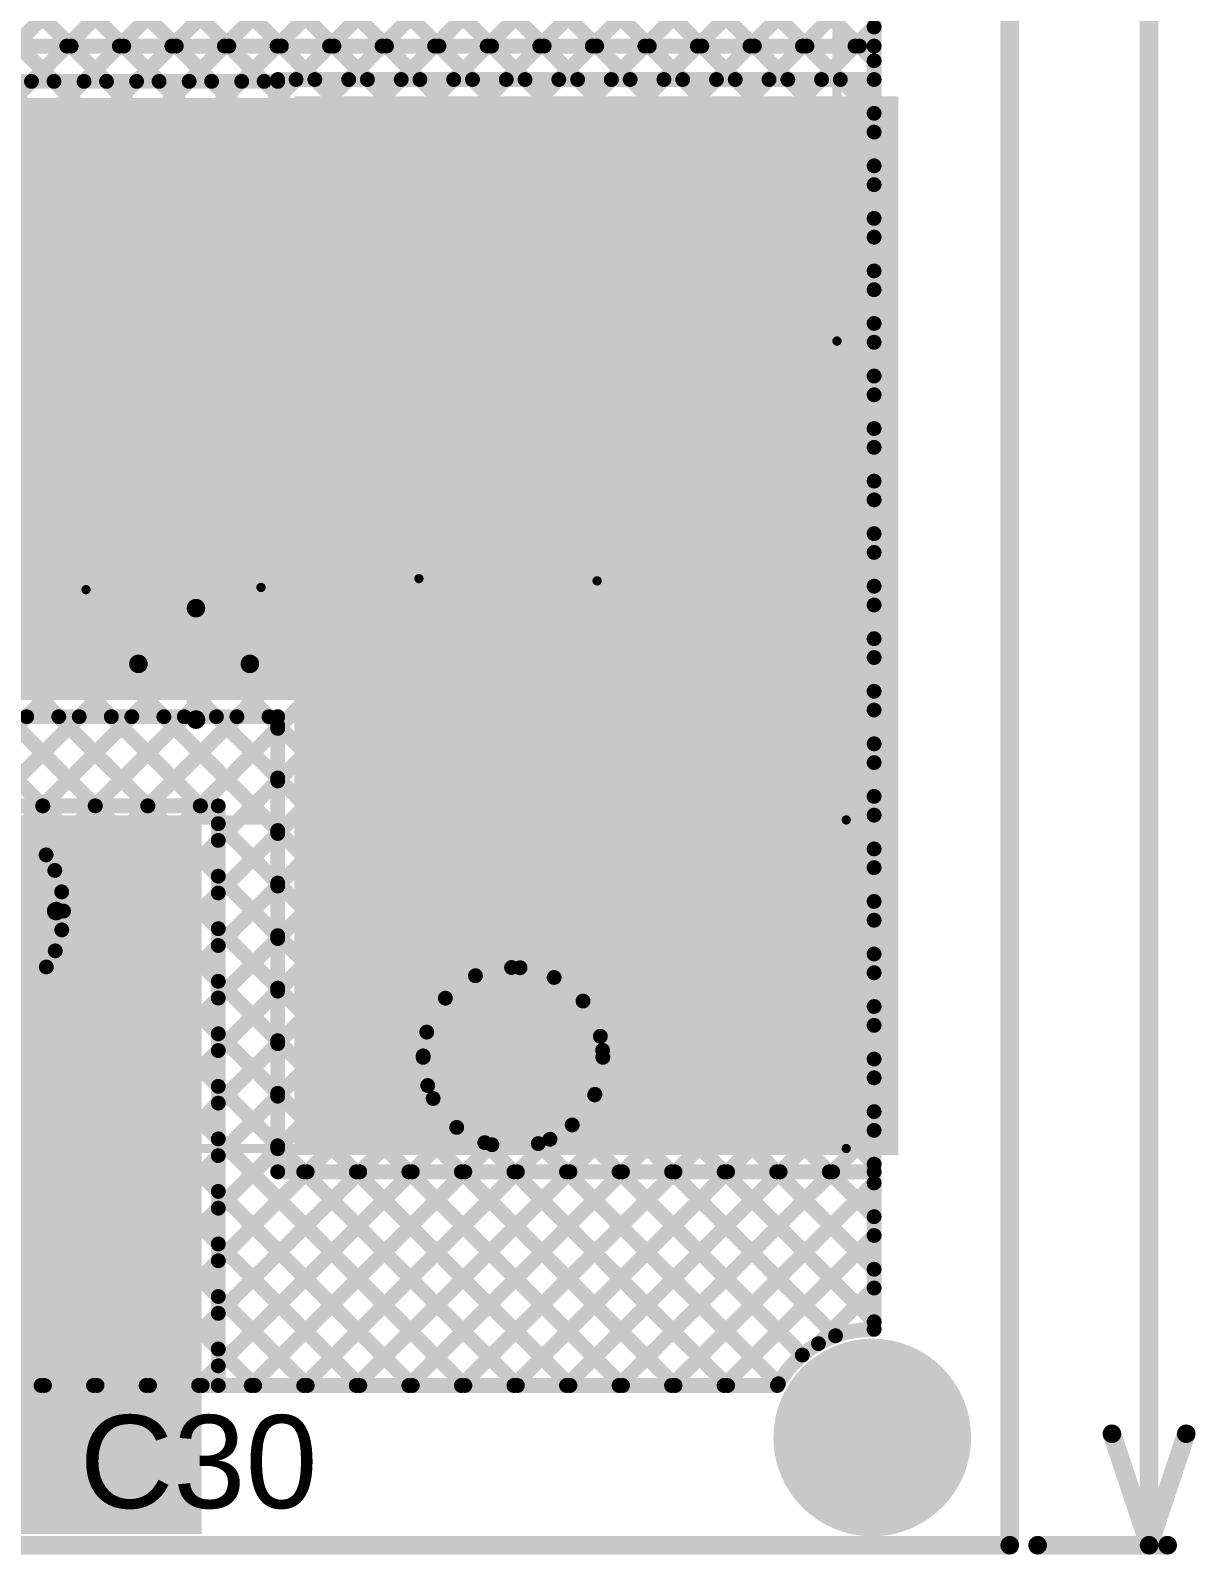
# Model space of a CAD drawing. Header units: millimetres. Extents: x -0.01 to 3.73, y -0.01 to 3.05.
# Drawn here: x 3.094 to 3.721, y -0.005 to 0.815 of the extents above; entities that cross this region are included whole.
import ezdxf

# ---------------------------------------------------------------- set-up
doc = ezdxf.new("R2010")
doc.units = ezdxf.units.MM
doc.header["$MEASUREMENT"] = 0
for name, color, linetype in [('BottomLayer', 5, 'Continuous'), ('BottomSolder', 6, 'Continuous'), ('Mechanical1', 6, 'Continuous'), ('Mechanical2', 216, 'Continuous'), ('MultiLayer', 9, 'Continuous'), ('PadHoleLayer', 156, 'Continuous'), ('TopLayer', 1, 'Continuous'), ('TopOverlay', 2, 'Continuous'), ('TopPaste', 8, 'Continuous'), ('TopSolder', 216, 'Continuous')]:
    doc.layers.add(name, color=color, linetype=linetype)
doc.styles.add('Arial', font='arial.ttf', dxfattribs={"height": 0.2})

# ---------------------------------------------------------------- blocks, each defined once
blk = doc.blocks.new('14D330K_59')
at = {"layer": 'BottomLayer'}
h = blk.add_hatch(color=5, dxfattribs=at)
edge = h.paths.add_edge_path()
edge.add_arc((-0.14764, 0.03937), 0.03937, 0, 360)
h = blk.add_hatch(color=5, dxfattribs=at)
edge = h.paths.add_edge_path()
edge.add_arc((0.14764, -0.03937), 0.03937, 0, 360)
at = {"layer": 'BottomSolder'}
h = blk.add_hatch(color=6, dxfattribs=at)
edge = h.paths.add_edge_path()
edge.add_arc((-0.14764, 0.03937), 0.04337, 0, 360)
h = blk.add_hatch(color=6, dxfattribs=at)
edge = h.paths.add_edge_path()
edge.add_arc((0.14764, -0.03937), 0.04337, 0, 360)
at = {"layer": 'MultiLayer'}
h = blk.add_hatch(color=9, dxfattribs=at)
edge = h.paths.add_edge_path()
edge.add_arc((-0.14764, 0.03937), 0.03937, 0, 360)
h = blk.add_hatch(color=9, dxfattribs=at)
edge = h.paths.add_edge_path()
edge.add_arc((0.14764, -0.03937), 0.03937, 0, 360)
at = {"layer": 'PadHoleLayer'}
h = blk.add_hatch(color=156, dxfattribs=at)
edge = h.paths.add_edge_path()
edge.add_arc((-0.14764, 0.03937), 0.02087, 0, 360)
h = blk.add_hatch(color=156, dxfattribs=at)
edge = h.paths.add_edge_path()
edge.add_arc((0.14764, -0.03937), 0.02087, 0, 360)
at = {"layer": 'TopLayer'}
h = blk.add_hatch(color=1, dxfattribs=at)
edge = h.paths.add_edge_path()
edge.add_arc((-0.14764, 0.03937), 0.03937, 0, 360)
h = blk.add_hatch(color=1, dxfattribs=at)
edge = h.paths.add_edge_path()
edge.add_arc((0.14764, -0.03937), 0.03937, 0, 360)
at = {"layer": 'TopSolder'}
h = blk.add_hatch(color=216, dxfattribs=at)
edge = h.paths.add_edge_path()
edge.add_arc((-0.14764, 0.03937), 0.04337, 0, 360)
h = blk.add_hatch(color=216, dxfattribs=at)
edge = h.paths.add_edge_path()
edge.add_arc((0.14764, -0.03937), 0.04337, 0, 360)
at = {"layer": 'TopOverlay', "const_width": 0.005}
for points in [[(0.327, 0.08843), (-0.327, 0.08843)], [(-0.327, 0.08843), (-0.327, -0.08843)], [(0.327, 0.088), (0.327, -0.08843)], [(0.327, -0.08843), (-0.327, -0.08843)]]:
    blk.add_lwpolyline(points, dxfattribs=at)
at = {"layer": 'TopOverlay', "const_width": 0.0025}
for points in [[(-0.32825, 0.08843, 1), (-0.32575, 0.08843, 1)], [(-0.32825, 0.08843, 1), (-0.32575, 0.08843, 1)], [(0.32575, 0.08843, 1), (0.32825, 0.08843, 1)], [(0.32575, 0.088, 1), (0.32825, 0.088, 1)], [(-0.32825, -0.08843, 1), (-0.32575, -0.08843, 1)], [(-0.32825, -0.08843, 1), (-0.32575, -0.08843, 1)], [(0.32575, -0.08843, 1), (0.32825, -0.08843, 1)], [(0.32575, -0.08843, 1), (0.32825, -0.08843, 1)]]:
    blk.add_lwpolyline(points, format="xyb", close=True, dxfattribs=at)
blk = doc.blocks.new('VT1H471MI135000CE0_168')
at = {"layer": 'TopLayer'}
for points in [[(-0.32461, 0.03445), (-0.08051, 0.03445), (-0.08051, -0.03445), (-0.32461, -0.03445)], [(0.08051, 0.03445), (0.32461, 0.03445), (0.32461, -0.03445), (0.08051, -0.03445)]]:
    blk.add_hatch(color=1, dxfattribs=at).paths.add_polyline_path(points)
at = {"layer": 'TopPaste'}
for points in [[(-0.32461, 0.03445), (-0.08051, 0.03445), (-0.08051, -0.03445), (-0.32461, -0.03445)], [(0.08051, 0.03445), (0.32461, 0.03445), (0.32461, -0.03445), (0.08051, -0.03445)]]:
    blk.add_hatch(color=8, dxfattribs=at).paths.add_polyline_path(points)
at = {"layer": 'TopSolder'}
for points in [[(-0.32861, 0.03845), (-0.07651, 0.03845), (-0.07651, -0.03845), (-0.32861, -0.03845)], [(0.07651, 0.03845), (0.32861, 0.03845), (0.32861, -0.03845), (0.07651, -0.03845)]]:
    blk.add_hatch(color=216, dxfattribs=at).paths.add_polyline_path(points)
at = {"layer": 'TopOverlay'}
for points, const_width in [([(-0.13578, 0.27), (-0.26961, 0.13617)], 0.005), ([(-0.13578, 0.27), (0.269, 0.27)], 0.005), ([(0.269, 0.27), (0.269, 0.043)], 0.005), ([(-0.26961, 0.13617), (-0.26842, 0.042)], 0.005), ([(-0.30956, 0.108), (-0.30956, 0.048)], 0.01), ([(-0.33956, 0.077), (-0.27956, 0.077)], 0.01), ([(0.28422, 0.057), (0.34422, 0.057)], 0.01), ([(-0.26367, -0.04299), (-0.26488, -0.1389)], 0.005), ([(0.26758, -0.042), (0.26758, -0.268)], 0.005), ([(-0.26488, -0.1389), (-0.13578, -0.268)], 0.005), ([(-0.13578, -0.268), (0.26758, -0.268)], 0.005)]:
    blk.add_lwpolyline(points, dxfattribs=dict(at, const_width=const_width))
for points, const_width in [([(-0.13703, 0.27, 1), (-0.13453, 0.27, 1)], 0.0025), ([(-0.13703, 0.27, 1), (-0.13453, 0.27, 1)], 0.0025), ([(0.26775, 0.27, 1), (0.27025, 0.27, 1)], 0.0025), ([(0.26775, 0.27, 1), (0.27025, 0.27, 1)], 0.0025), ([(-0.27086, 0.13617, 1), (-0.26836, 0.13617, 1)], 0.0025), ([(-0.27086, 0.13617, 1), (-0.26836, 0.13617, 1)], 0.0025), ([(-0.31206, 0.108, 1), (-0.30706, 0.108, 1)], 0.005), ([(-0.34206, 0.077, 1), (-0.33706, 0.077, 1)], 0.005), ([(-0.28206, 0.077, 1), (-0.27706, 0.077, 1)], 0.005), ([(0.28172, 0.057, 1), (0.28672, 0.057, 1)], 0.005), ([(0.34172, 0.057, 1), (0.34672, 0.057, 1)], 0.005), ([(-0.31206, 0.048, 1), (-0.30706, 0.048, 1)], 0.005), ([(-0.26967, 0.042, 1), (-0.26717, 0.042, 1)], 0.0025), ([(0.26775, 0.043, 1), (0.27025, 0.043, 1)], 0.0025), ([(-0.26492, -0.04299, 1), (-0.26242, -0.04299, 1)], 0.0025), ([(0.26633, -0.042, 1), (0.26883, -0.042, 1)], 0.0025), ([(-0.26613, -0.1389, 1), (-0.26363, -0.1389, 1)], 0.0025), ([(-0.26613, -0.1389, 1), (-0.26363, -0.1389, 1)], 0.0025), ([(-0.13703, -0.268, 1), (-0.13453, -0.268, 1)], 0.0025), ([(-0.13703, -0.268, 1), (-0.13453, -0.268, 1)], 0.0025), ([(0.26633, -0.268, 1), (0.26883, -0.268, 1)], 0.0025), ([(0.26633, -0.268, 1), (0.26883, -0.268, 1)], 0.0025)]:
    blk.add_lwpolyline(points, format="xyb", close=True, dxfattribs=dict(at, const_width=const_width))
blk = doc.blocks.new('RVT1E100M0405__172')
at = {"layer": 'TopLayer'}
for points in [[(-0.12205, 0.0315), (-0.01969, 0.0315), (-0.01969, -0.0315), (-0.12205, -0.0315)], [(0.01969, 0.0315), (0.12205, 0.0315), (0.12205, -0.0315), (0.01969, -0.0315)]]:
    blk.add_hatch(color=1, dxfattribs=at).paths.add_polyline_path(points)
at = {"layer": 'TopPaste'}
for points in [[(-0.12205, 0.0315), (-0.01969, 0.0315), (-0.01969, -0.0315), (-0.12205, -0.0315)], [(0.01969, 0.0315), (0.12205, 0.0315), (0.12205, -0.0315), (0.01969, -0.0315)]]:
    blk.add_hatch(color=8, dxfattribs=at).paths.add_polyline_path(points)
at = {"layer": 'TopSolder'}
for points in [[(-0.12605, 0.0355), (-0.01569, 0.0355), (-0.01569, -0.0355), (-0.12605, -0.0355)], [(0.01569, 0.0355), (0.12605, 0.0355), (0.12605, -0.0355), (0.01569, -0.0355)]]:
    blk.add_hatch(color=216, dxfattribs=at).paths.add_polyline_path(points)
at = {"layer": 'TopOverlay', "const_width": 0.005}
for points in [[(-0.08325, 0.04075), (-0.037, 0.087)], [(-0.037, 0.087), (0.085, 0.087)], [(0.085, 0.039), (0.085, 0.087)], [(-0.108, 0.037), (-0.108, 0.065)], [(-0.122, 0.051), (-0.094, 0.051)], [(-0.08325, 0.035), (-0.08325, 0.04075)], [(-0.08325, -0.04075), (-0.08325, -0.035)], [(-0.08325, -0.04075), (-0.037, -0.087)], [(0.085, -0.087), (0.085, -0.039)], [(-0.037, -0.087), (0.085, -0.087)]]:
    blk.add_lwpolyline(points, dxfattribs=at)
at = {"layer": 'TopOverlay', "const_width": 0.0025}
for points in [[(-0.03825, 0.087, 1), (-0.03575, 0.087, 1)], [(-0.03825, 0.087, 1), (-0.03575, 0.087, 1)], [(0.08375, 0.087, 1), (0.08625, 0.087, 1)], [(0.08375, 0.087, 1), (0.08625, 0.087, 1)], [(-0.10925, 0.065, 1), (-0.10675, 0.065, 1)], [(-0.12325, 0.051, 1), (-0.12075, 0.051, 1)], [(-0.09525, 0.051, 1), (-0.09275, 0.051, 1)], [(-0.0845, 0.04075, 1), (-0.082, 0.04075, 1)], [(-0.0845, 0.04075, 1), (-0.082, 0.04075, 1)], [(0.08375, 0.039, 1), (0.08625, 0.039, 1)], [(-0.10925, 0.037, 1), (-0.10675, 0.037, 1)], [(-0.0845, 0.035, 1), (-0.082, 0.035, 1)], [(-0.0845, -0.035, 1), (-0.082, -0.035, 1)], [(-0.0845, -0.04075, 1), (-0.082, -0.04075, 1)], [(-0.0845, -0.04075, 1), (-0.082, -0.04075, 1)], [(0.08375, -0.039, 1), (0.08625, -0.039, 1)], [(-0.03825, -0.087, 1), (-0.03575, -0.087, 1)], [(-0.03825, -0.087, 1), (-0.03575, -0.087, 1)], [(0.08375, -0.087, 1), (0.08625, -0.087, 1)], [(0.08375, -0.087, 1), (0.08625, -0.087, 1)]]:
    blk.add_lwpolyline(points, format="xyb", close=True, dxfattribs=at)

msp = doc.modelspace()

# ---------------------------------------------------------------- hatches: boundary and pattern name
at = {"layer": 'BottomLayer'}
h = msp.add_hatch(color=5, dxfattribs=at)
edge = h.paths.add_edge_path()
edge.add_arc((3.547, 0.058), 0.04921, 0, 360)
at = {"layer": 'BottomSolder'}
h = msp.add_hatch(color=6, dxfattribs=at)
edge = h.paths.add_edge_path()
edge.add_arc((3.547, 0.058), 0.05321, 0, 360)
at = {"layer": 'MultiLayer'}
h = msp.add_hatch(color=9, dxfattribs=at)
edge = h.paths.add_edge_path()
edge.add_arc((3.547, 0.058), 0.04921, 0, 360)
at = {"layer": 'PadHoleLayer'}
h = msp.add_hatch(color=156, dxfattribs=at)
edge = h.paths.add_edge_path()
edge.add_arc((3.547, 0.058), 0.03937, 0, 360)
at = {"layer": 'TopLayer'}
for points in [[(3.236, 0.21), (3.561, 0.21), (3.561, 0.78), (3.236, 0.78)], [(2.48091, 0.455), (3.32, 0.455), (3.32, 0.779), (2.48091, 0.779)], [(3.008, 0.006), (3.186, 0.006), (3.186, 0.389), (3.008, 0.389)], [(3.121, 0.006), (3.121, 0.028), (2.671, 0.028), (2.671, 0.006)]]:
    msp.add_hatch(color=1, dxfattribs=at).paths.add_polyline_path(points)
h = msp.add_hatch(color=1, dxfattribs=at)
edge = h.paths.add_edge_path()
edge.add_arc((3.547, 0.058), 0.04921, 0, 360)
at = {"layer": 'TopSolder'}
h = msp.add_hatch(color=216, dxfattribs=at)
edge = h.paths.add_edge_path()
edge.add_arc((3.547, 0.058), 0.05321, 0, 360)

# ---------------------------------------------------------------- linework, layer by layer
at = {"layer": 'BottomLayer'}
for points, const_width in [([(3.548, 0.1162), (3.548, 2.18398)], 0.008), ([(2.79683, 1.46543), (3.548, 0.71426)], 0.008), ([(2.78269, 1.45128), (3.548, 0.68597)], 0.008), ([(2.76855, 1.43714), (3.548, 0.65769)], 0.008), ([(2.7544, 1.423), (3.548, 0.6294)], 0.008), ([(2.74026, 1.40886), (3.548, 0.60112)], 0.008), ([(2.72612, 1.39471), (3.548, 0.57283)], 0.008), ([(2.71198, 1.38057), (3.548, 0.54455)], 0.008), ([(2.69784, 1.36643), (3.548, 0.51627)], 0.008), ([(2.68369, 1.35229), (3.548, 0.48798)], 0.008), ([(2.69406, 1.31364), (3.548, 0.4597)], 0.008), ([(2.68041, 1.299), (3.548, 0.43141)], 0.008), ([(2.66627, 1.28486), (3.548, 0.40313)], 0.008), ([(2.6595, 0.38132), (3.548, 1.26982)], 0.008), ([(2.6595, 1.26334), (3.548, 0.37484)], 0.008), ([(2.6595, 0.35304), (3.548, 1.24154)], 0.008), ([(2.6595, 1.23506), (3.548, 0.34656)], 0.008), ([(2.68424, 0.3495), (3.548, 1.21326)], 0.008), ([(2.6595, 1.20678), (3.548, 0.31828)], 0.008), ([(2.6595, 1.17849), (3.548, 0.28999)], 0.008), ([(2.709, 0.34597), (3.548, 1.18497)], 0.008), ([(3.17171, 1.1754), (3.548, 0.79911)], 0.008), ([(3.15527, 1.16356), (3.548, 0.77082)], 0.008), ([(2.73581, 0.3445), (3.548, 1.15669)], 0.008), ([(3.13269, 1.15785), (3.548, 0.74254)], 0.008), ([(2.6595, 1.15021), (3.548, 0.26171)], 0.008), ([(2.79439, 0.37479), (3.548, 1.1284)], 0.008), ([(2.6595, 1.12192), (3.548, 0.23342)], 0.008), ([(2.80708, 0.3592), (3.548, 1.10012)], 0.008), ([(2.6595, 1.09364), (3.548, 0.20514)], 0.008), ([(2.82567, 0.3495), (3.548, 1.07183)], 0.008), ([(2.6595, 1.06535), (3.548, 0.17685)], 0.008), ([(2.85395, 0.3495), (3.548, 1.04355)], 0.008), ([(2.6595, 1.03707), (3.548, 0.14857)], 0.008), ([(2.875, 0.34227), (3.548, 1.01527)], 0.008), ([(2.6595, 1.00879), (3.35744, 0.31085)], 0.008), ([(2.6595, 0.9805), (3.33343, 0.30657)], 0.008), ([(2.92389, 0.36287), (3.548, 0.98698)], 0.008), ([(2.95217, 0.36287), (3.548, 0.9587)], 0.008), ([(2.6595, 0.95222), (3.31724, 0.29448)], 0.008), ([(2.6595, 0.92394), (3.30722, 0.27622)], 0.008), ([(2.98046, 0.36287), (3.548, 0.93041)], 0.008), ([(3.03544, 0.38957), (3.548, 0.90213)], 0.008), ([(2.6595, 0.89565), (3.30772, 0.24744)], 0.008), ([(3.06802, 0.39386), (3.548, 0.87384)], 0.008), ([(2.6595, 0.86737), (3.44087, 0.086)], 0.008), ([(3.08812, 0.38568), (3.548, 0.84556)], 0.008), ([(2.6595, 0.83908), (3.41258, 0.086)], 0.008), ([(3.10234, 0.37161), (3.548, 0.81728)], 0.008), ([(3.11072, 0.35171), (3.548, 0.78899)], 0.008), ([(3.10725, 0.31995), (3.548, 0.76071)], 0.008), ([(2.90158, 0.086), (3.548, 0.73242)], 0.008), ([(2.92986, 0.086), (3.548, 0.70414)], 0.008), ([(2.95815, 0.086), (3.548, 0.67585)], 0.008), ([(2.98643, 0.086), (3.548, 0.64757)], 0.008), ([(3.01471, 0.086), (3.548, 0.61929)], 0.008), ([(3.043, 0.086), (3.548, 0.591)], 0.008), ([(3.07128, 0.086), (3.548, 0.56272)], 0.008), ([(3.09957, 0.086), (3.548, 0.53443)], 0.008), ([(3.35284, 0.31099), (3.548, 0.50615)], 0.008), ([(3.37577, 0.30564), (3.548, 0.47786)], 0.008), ([(3.39135, 0.29293), (3.548, 0.44958)], 0.008), ([(3.40066, 0.27396), (3.548, 0.4213)], 0.008), ([(3.39773, 0.24274), (3.548, 0.39301)], 0.008), ([(3.10703, 0.36326), (3.3843, 0.086)], 0.008), ([(3.26927, 0.086), (3.548, 0.36473)], 0.008), ([(3.05836, 0.34137), (3.10773, 0.34137)], 0.01), ([(3.29756, 0.086), (3.548, 0.33644)], 0.008), ([(3.11076, 0.33125), (3.35601, 0.086)], 0.008), ([(2.92561, 0.31842), (3.15802, 0.086)], 0.008), ([(2.95244, 0.31987), (3.18631, 0.086)], 0.008), ([(2.98072, 0.31987), (3.21459, 0.086)], 0.008), ([(3.10244, 0.31129), (3.32773, 0.086)], 0.008), ([(3.32584, 0.086), (3.548, 0.30816)], 0.008), ([(2.91147, 0.30427), (3.12974, 0.086)], 0.008), ([(2.89096, 0.2965), (3.10146, 0.086)], 0.008), ([(3.03594, 0.29294), (3.24288, 0.086)], 0.008), ([(3.08828, 0.29717), (3.29945, 0.086)], 0.008), ([(3.06824, 0.28892), (3.27116, 0.086)], 0.008), ([(3.35413, 0.086), (3.548, 0.27987)], 0.008), ([(3.12785, 0.086), (3.30527, 0.26342)], 0.008), ([(3.40186, 0.26643), (3.548, 0.12029)], 0.008), ([(3.38241, 0.086), (3.548, 0.25159)], 0.008), ([(3.39758, 0.24242), (3.52724, 0.11276)], 0.008), ([(3.15614, 0.086), (3.31063, 0.24049)], 0.008), ([(3.38549, 0.22623), (3.50934, 0.10239)], 0.008), ([(3.18442, 0.086), (3.32334, 0.22492)], 0.008), ([(3.24099, 0.086), (3.37353, 0.21854)], 0.008), ([(3.41069, 0.086), (3.548, 0.22331)], 0.008), ([(3.2127, 0.086), (3.34231, 0.2156)], 0.008), ([(3.33844, 0.21671), (3.46915, 0.086)], 0.008), ([(3.36723, 0.21621), (3.49649, 0.08694)], 0.008), ([(3.43898, 0.086), (3.548, 0.19502)], 0.008), ([(3.46726, 0.086), (3.548, 0.16674)], 0.008), ([(3.51805, 0.1085), (3.548, 0.13845)], 0.008), ([(2.88941, 0.086), (3.49596, 0.086)], 0.008)]:
    msp.add_lwpolyline(points, dxfattribs=dict(at, const_width=const_width))
for points, const_width in [([(3.546, 0.81728, 1), (3.55, 0.81728, 1)], 0.004), ([(3.546, 0.79911, 1), (3.55, 0.79911, 1)], 0.004), ([(3.546, 0.78899, 1), (3.55, 0.78899, 1)], 0.004), ([(3.546, 0.77082, 1), (3.55, 0.77082, 1)], 0.004), ([(3.546, 0.76071, 1), (3.55, 0.76071, 1)], 0.004), ([(3.546, 0.74254, 1), (3.55, 0.74254, 1)], 0.004), ([(3.546, 0.73242, 1), (3.55, 0.73242, 1)], 0.004), ([(3.546, 0.71426, 1), (3.55, 0.71426, 1)], 0.004), ([(3.546, 0.70414, 1), (3.55, 0.70414, 1)], 0.004), ([(3.546, 0.68597, 1), (3.55, 0.68597, 1)], 0.004), ([(3.546, 0.67585, 1), (3.55, 0.67585, 1)], 0.004), ([(3.546, 0.65769, 1), (3.55, 0.65769, 1)], 0.004), ([(3.546, 0.64757, 1), (3.55, 0.64757, 1)], 0.004), ([(3.546, 0.6294, 1), (3.55, 0.6294, 1)], 0.004), ([(3.546, 0.61929, 1), (3.55, 0.61929, 1)], 0.004), ([(3.546, 0.60112, 1), (3.55, 0.60112, 1)], 0.004), ([(3.546, 0.591, 1), (3.55, 0.591, 1)], 0.004), ([(3.546, 0.57283, 1), (3.55, 0.57283, 1)], 0.004), ([(3.546, 0.56272, 1), (3.55, 0.56272, 1)], 0.004), ([(3.546, 0.54455, 1), (3.55, 0.54455, 1)], 0.004), ([(3.546, 0.53443, 1), (3.55, 0.53443, 1)], 0.004), ([(3.546, 0.51627, 1), (3.55, 0.51627, 1)], 0.004), ([(3.546, 0.50615, 1), (3.55, 0.50615, 1)], 0.004), ([(3.546, 0.48798, 1), (3.55, 0.48798, 1)], 0.004), ([(3.546, 0.47786, 1), (3.55, 0.47786, 1)], 0.004), ([(3.546, 0.4597, 1), (3.55, 0.4597, 1)], 0.004), ([(3.546, 0.44958, 1), (3.55, 0.44958, 1)], 0.004), ([(3.546, 0.43141, 1), (3.55, 0.43141, 1)], 0.004), ([(3.546, 0.4213, 1), (3.55, 0.4213, 1)], 0.004), ([(3.546, 0.40313, 1), (3.55, 0.40313, 1)], 0.004), ([(3.546, 0.39301, 1), (3.55, 0.39301, 1)], 0.004), ([(3.546, 0.37484, 1), (3.55, 0.37484, 1)], 0.004), ([(3.10034, 0.37161, 1), (3.10434, 0.37161, 1)], 0.004), ([(3.10503, 0.36326, 1), (3.10903, 0.36326, 1)], 0.004), ([(3.546, 0.36473, 1), (3.55, 0.36473, 1)], 0.004), ([(3.10872, 0.35171, 1), (3.11272, 0.35171, 1)], 0.004), ([(3.10523, 0.34137, 1), (3.11023, 0.34137, 1)], 0.005), ([(3.10973, 0.34137, 1), (3.11373, 0.34137, 1)], 0.004), ([(3.10973, 0.34137, 1), (3.11373, 0.34137, 1)], 0.004), ([(3.546, 0.34656, 1), (3.55, 0.34656, 1)], 0.004), ([(3.546, 0.33644, 1), (3.55, 0.33644, 1)], 0.004), ([(3.10876, 0.33125, 1), (3.11276, 0.33125, 1)], 0.004), ([(3.10525, 0.31995, 1), (3.10925, 0.31995, 1)], 0.004), ([(3.546, 0.31828, 1), (3.55, 0.31828, 1)], 0.004), ([(3.10045, 0.31129, 1), (3.10445, 0.31129, 1)], 0.004), ([(3.40201, 0.26263, 1), (3.30527, 0.26263, 1)], 0.008), ([(3.35085, 0.31099, 1), (3.35485, 0.31099, 1)], 0.004), ([(3.35544, 0.31085, 1), (3.35944, 0.31085, 1)], 0.004), ([(3.546, 0.30816, 1), (3.55, 0.30816, 1)], 0.004), ([(3.33143, 0.30657, 1), (3.33543, 0.30657, 1)], 0.004), ([(3.37377, 0.30564, 1), (3.37777, 0.30564, 1)], 0.004), ([(3.31524, 0.29448, 1), (3.31924, 0.29448, 1)], 0.004), ([(3.38935, 0.29293, 1), (3.39335, 0.29293, 1)], 0.004), ([(3.546, 0.28999, 1), (3.55, 0.28999, 1)], 0.004), ([(3.30522, 0.27622, 1), (3.30922, 0.27622, 1)], 0.004), ([(3.546, 0.27987, 1), (3.55, 0.27987, 1)], 0.004), ([(3.39866, 0.27396, 1), (3.40266, 0.27396, 1)], 0.004), ([(3.30327, 0.26342, 1), (3.30727, 0.26342, 1)], 0.004), ([(3.30327, 0.26263, 1), (3.30727, 0.26263, 1)], 0.004), ([(3.39986, 0.26643, 1), (3.40386, 0.26643, 1)], 0.004), ([(3.40001, 0.26263, 1), (3.40401, 0.26263, 1)], 0.004), ([(3.546, 0.26171, 1), (3.55, 0.26171, 1)], 0.004), ([(3.546, 0.25159, 1), (3.55, 0.25159, 1)], 0.004), ([(3.30572, 0.24744, 1), (3.30972, 0.24744, 1)], 0.004), ([(3.39558, 0.24242, 1), (3.39958, 0.24242, 1)], 0.004), ([(3.39573, 0.24274, 1), (3.39973, 0.24274, 1)], 0.004), ([(3.30863, 0.24049, 1), (3.31263, 0.24049, 1)], 0.004), ([(3.38349, 0.22623, 1), (3.38749, 0.22623, 1)], 0.004), ([(3.546, 0.23342, 1), (3.55, 0.23342, 1)], 0.004), ([(3.32134, 0.22492, 1), (3.32534, 0.22492, 1)], 0.004), ([(3.37153, 0.21854, 1), (3.37553, 0.21854, 1)], 0.004), ([(3.546, 0.22331, 1), (3.55, 0.22331, 1)], 0.004), ([(3.33644, 0.21671, 1), (3.34044, 0.21671, 1)], 0.004), ([(3.34031, 0.2156, 1), (3.34431, 0.2156, 1)], 0.004), ([(3.36523, 0.21621, 1), (3.36923, 0.21621, 1)], 0.004), ([(3.546, 0.20514, 1), (3.55, 0.20514, 1)], 0.004), ([(3.546, 0.19502, 1), (3.55, 0.19502, 1)], 0.004), ([(3.546, 0.17685, 1), (3.55, 0.17685, 1)], 0.004), ([(3.546, 0.16674, 1), (3.55, 0.16674, 1)], 0.004), ([(3.546, 0.14857, 1), (3.55, 0.14857, 1)], 0.004), ([(3.546, 0.13845, 1), (3.55, 0.13845, 1)], 0.004), ([(3.546, 0.12029, 1), (3.55, 0.12029, 1)], 0.004), ([(3.52524, 0.11276, 1), (3.52924, 0.11276, 1)], 0.004), ([(3.546, 0.1162, 1), (3.55, 0.1162, 1)], 0.004), ([(3.546, 0.1162, 1), (3.55, 0.1162, 1)], 0.004), ([(3.51605, 0.1085, 1), (3.52005, 0.1085, 1)], 0.004), ([(3.50734, 0.10239, 1), (3.51134, 0.10239, 1)], 0.004), ([(3.49449, 0.08694, 1), (3.49849, 0.08694, 1)], 0.004), ([(3.09757, 0.086, 1), (3.10157, 0.086, 1)], 0.004), ([(3.09946, 0.086, 1), (3.10346, 0.086, 1)], 0.004), ([(3.12585, 0.086, 1), (3.12985, 0.086, 1)], 0.004), ([(3.12774, 0.086, 1), (3.13174, 0.086, 1)], 0.004), ([(3.15414, 0.086, 1), (3.15814, 0.086, 1)], 0.004), ([(3.15602, 0.086, 1), (3.16002, 0.086, 1)], 0.004), ([(3.18242, 0.086, 1), (3.18642, 0.086, 1)], 0.004), ([(3.18431, 0.086, 1), (3.18831, 0.086, 1)], 0.004), ([(3.2107, 0.086, 1), (3.2147, 0.086, 1)], 0.004), ([(3.21259, 0.086, 1), (3.21659, 0.086, 1)], 0.004), ([(3.23899, 0.086, 1), (3.24299, 0.086, 1)], 0.004), ([(3.24088, 0.086, 1), (3.24488, 0.086, 1)], 0.004), ([(3.26727, 0.086, 1), (3.27127, 0.086, 1)], 0.004), ([(3.26916, 0.086, 1), (3.27316, 0.086, 1)], 0.004), ([(3.29556, 0.086, 1), (3.29956, 0.086, 1)], 0.004), ([(3.29745, 0.086, 1), (3.30145, 0.086, 1)], 0.004), ([(3.32384, 0.086, 1), (3.32784, 0.086, 1)], 0.004), ([(3.32573, 0.086, 1), (3.32973, 0.086, 1)], 0.004), ([(3.35213, 0.086, 1), (3.35613, 0.086, 1)], 0.004), ([(3.35401, 0.086, 1), (3.35801, 0.086, 1)], 0.004), ([(3.38041, 0.086, 1), (3.38441, 0.086, 1)], 0.004), ([(3.3823, 0.086, 1), (3.3863, 0.086, 1)], 0.004), ([(3.40869, 0.086, 1), (3.41269, 0.086, 1)], 0.004), ([(3.41058, 0.086, 1), (3.41458, 0.086, 1)], 0.004), ([(3.43698, 0.086, 1), (3.44098, 0.086, 1)], 0.004), ([(3.43887, 0.086, 1), (3.44287, 0.086, 1)], 0.004), ([(3.46526, 0.086, 1), (3.46926, 0.086, 1)], 0.004), ([(3.46715, 0.086, 1), (3.47115, 0.086, 1)], 0.004), ([(3.49396, 0.086, 1), (3.49796, 0.086, 1)], 0.004), ([(3.49396, 0.086, 1), (3.49796, 0.086, 1)], 0.004)]:
    msp.add_lwpolyline(points, format="xyb", close=True, dxfattribs=dict(at, const_width=const_width))
at = {"layer": 'BottomLayer', "const_width": 0.008}
for points in [[(3.00951, 0.36287, -0.811546), (3.11173, 0.34137)], [(3.11173, 0.34137, -0.811546), (3.00951, 0.31987)], [(3.49596, 0.086, -0.278424), (3.548, 0.1162)]]:
    msp.add_lwpolyline(points, format="xyb", dxfattribs=at)
at = {"layer": 'Mechanical1', "const_width": 0.01}
for points in [[(3.696, 0), (3.696, 1.24556)], [(3.676, 0.06), (3.696, 0)], [(3.696, 0), (3.716, 0.06)], [(3.636, 0), (3.706, 0)]]:
    msp.add_lwpolyline(points, dxfattribs=at)
at = {"layer": 'Mechanical1', "const_width": 0.005}
for points in [[(3.6735, 0.06, 1), (3.6785, 0.06, 1)], [(3.7135, 0.06, 1), (3.7185, 0.06, 1)], [(3.6335, 0, 1), (3.6385, 0, 1)], [(3.6935, 0, 1), (3.6985, 0, 1)], [(3.6935, 0, 1), (3.6985, 0, 1)], [(3.6935, 0, 1), (3.6985, 0, 1)], [(3.7035, 0, 1), (3.7085, 0, 1)]]:
    msp.add_lwpolyline(points, format="xyb", close=True, dxfattribs=at)
at = {"layer": 'Mechanical2', "const_width": 0.01}
for points in [[(3.621, 2.945), (3.621, 0)], [(0, 0), (3.621, 0)]]:
    msp.add_lwpolyline(points, dxfattribs=at)
at = {"layer": 'Mechanical2', "const_width": 0.005}
msp.add_lwpolyline([(3.6185, 0, 1), (3.6235, 0, 1)], format="xyb", close=True, dxfattribs=at)
msp.add_lwpolyline([(3.6185, 0, 1), (3.6235, 0, 1)], format="xyb", close=True, dxfattribs=at)
at = {"layer": 'TopLayer', "const_width": 0.008}
for points in [[(3.041, 0.807), (3.548, 0.807)], [(3.08756, 0.807), (3.10656, 0.788)], [(3.09446, 0.788), (3.11346, 0.807)], [(3.11584, 0.807), (3.13484, 0.788)], [(3.12274, 0.788), (3.14174, 0.807)], [(3.14413, 0.807), (3.16313, 0.788)], [(3.15103, 0.788), (3.17003, 0.807)], [(3.17241, 0.807), (3.19141, 0.788)], [(3.17931, 0.788), (3.19831, 0.807)], [(3.2007, 0.807), (3.2197, 0.788)], [(3.2076, 0.788), (3.2266, 0.807)], [(3.22898, 0.807), (3.24698, 0.789)], [(3.23688, 0.789), (3.25488, 0.807)], [(3.25727, 0.807), (3.27527, 0.789)], [(3.26517, 0.789), (3.28317, 0.807)], [(3.28555, 0.807), (3.30355, 0.789)], [(3.29345, 0.789), (3.31145, 0.807)], [(3.31383, 0.807), (3.33183, 0.789)], [(3.32173, 0.789), (3.33973, 0.807)], [(3.34212, 0.807), (3.36012, 0.789)], [(3.35002, 0.789), (3.36802, 0.807)], [(3.3704, 0.807), (3.3884, 0.789)], [(3.3783, 0.789), (3.3963, 0.807)], [(3.39869, 0.807), (3.41669, 0.789)], [(3.40659, 0.789), (3.42459, 0.807)], [(3.42697, 0.807), (3.44497, 0.789)], [(3.43487, 0.789), (3.45287, 0.807)], [(3.45526, 0.807), (3.47326, 0.789)], [(3.46316, 0.789), (3.48116, 0.807)], [(3.48354, 0.807), (3.50154, 0.789)], [(3.49144, 0.789), (3.50944, 0.807)], [(3.51182, 0.807), (3.52982, 0.789)], [(3.51972, 0.789), (3.53772, 0.807)], [(3.54011, 0.807), (3.548, 0.79911)], [(3.548, 0.789), (3.548, 0.807)], [(2.47192, 0.788), (3.227, 0.788)], [(3.227, 0.789), (3.548, 0.789)], [(2.86856, 0.446), (3.227, 0.446)], [(3.04387, 0.398), (3.09187, 0.446)], [(3.05258, 0.446), (3.10058, 0.398)], [(3.07216, 0.398), (3.12016, 0.446)], [(3.08087, 0.446), (3.12887, 0.398)], [(3.10044, 0.398), (3.14844, 0.446)], [(3.10915, 0.446), (3.15715, 0.398)], [(3.12872, 0.398), (3.17672, 0.446)], [(3.13744, 0.446), (3.18544, 0.398)], [(3.15701, 0.398), (3.20501, 0.446)], [(3.16572, 0.446), (3.227, 0.38472)], [(3.18529, 0.398), (3.227, 0.43971)], [(3.194, 0.446), (3.227, 0.413)], [(3.22229, 0.446), (3.227, 0.44129)], [(3.227, 0.201), (3.227, 0.446)], [(3.195, 0.37942), (3.227, 0.41142)], [(2.999, 0.398), (3.195, 0.398)], [(3.195, 0.086), (3.195, 0.398)], [(3.195, 0.38844), (3.227, 0.35644)], [(3.195, 0.35114), (3.227, 0.38314)], [(3.195, 0.36015), (3.227, 0.32815)], [(3.195, 0.32285), (3.227, 0.35485)], [(3.195, 0.33187), (3.227, 0.29987)], [(3.195, 0.29457), (3.227, 0.32657)], [(3.195, 0.30358), (3.227, 0.27158)], [(3.195, 0.26629), (3.227, 0.29829)], [(3.195, 0.2753), (3.227, 0.2433)], [(3.195, 0.238), (3.227, 0.27)], [(3.195, 0.24701), (3.227, 0.21501)], [(3.195, 0.20972), (3.227, 0.24172)], [(3.195, 0.21873), (3.32773, 0.086)], [(3.195, 0.18143), (3.227, 0.21343)], [(3.195, 0.12486), (3.27114, 0.201)], [(3.195, 0.09658), (3.29942, 0.201)], [(3.195, 0.15315), (3.24285, 0.201)], [(3.2127, 0.086), (3.3277, 0.201)], [(3.227, 0.201), (3.548, 0.201)], [(3.24099, 0.086), (3.35599, 0.201)], [(3.24101, 0.201), (3.35601, 0.086)], [(3.26927, 0.086), (3.38427, 0.201)], [(3.2693, 0.201), (3.3843, 0.086)], [(3.29756, 0.086), (3.41256, 0.201)], [(3.29758, 0.201), (3.41258, 0.086)], [(3.32584, 0.086), (3.44084, 0.201)], [(3.32587, 0.201), (3.44087, 0.086)], [(3.35413, 0.086), (3.46913, 0.201)], [(3.35415, 0.201), (3.46915, 0.086)], [(3.38241, 0.086), (3.49741, 0.201)], [(3.38244, 0.201), (3.49649, 0.08694)], [(3.41069, 0.086), (3.52569, 0.201)], [(3.41072, 0.201), (3.50934, 0.10239)], [(3.43898, 0.086), (3.548, 0.19502)], [(3.439, 0.201), (3.52724, 0.11276)], [(3.46729, 0.201), (3.548, 0.12029)], [(3.49557, 0.201), (3.548, 0.14857)], [(3.52385, 0.201), (3.548, 0.17685)], [(3.548, 0.1162), (3.548, 0.201)], [(3.195, 0.19045), (3.29945, 0.086)], [(3.195, 0.16216), (3.27116, 0.086)], [(3.46726, 0.086), (3.548, 0.16674)], [(3.51805, 0.1085), (3.548, 0.13845)], [(3.195, 0.13388), (3.24288, 0.086)], [(3.195, 0.10559), (3.21459, 0.086)], [(3.195, 0.086), (3.49596, 0.086)]]:
    msp.add_lwpolyline(points, dxfattribs=at)
at = {"layer": 'TopLayer', "const_width": 0.004}
for points in [[(3.11146, 0.807, 1), (3.11546, 0.807, 1)], [(3.11384, 0.807, 1), (3.11784, 0.807, 1)], [(3.13974, 0.807, 1), (3.14374, 0.807, 1)], [(3.14213, 0.807, 1), (3.14613, 0.807, 1)], [(3.16803, 0.807, 1), (3.17203, 0.807, 1)], [(3.17041, 0.807, 1), (3.17441, 0.807, 1)], [(3.19631, 0.807, 1), (3.20031, 0.807, 1)], [(3.1987, 0.807, 1), (3.2027, 0.807, 1)], [(3.2246, 0.807, 1), (3.2286, 0.807, 1)], [(3.22698, 0.807, 1), (3.23098, 0.807, 1)], [(3.25288, 0.807, 1), (3.25688, 0.807, 1)], [(3.25527, 0.807, 1), (3.25927, 0.807, 1)], [(3.28117, 0.807, 1), (3.28517, 0.807, 1)], [(3.28355, 0.807, 1), (3.28755, 0.807, 1)], [(3.30945, 0.807, 1), (3.31345, 0.807, 1)], [(3.31183, 0.807, 1), (3.31583, 0.807, 1)], [(3.33773, 0.807, 1), (3.34173, 0.807, 1)], [(3.34012, 0.807, 1), (3.34412, 0.807, 1)], [(3.36602, 0.807, 1), (3.37002, 0.807, 1)], [(3.3684, 0.807, 1), (3.3724, 0.807, 1)], [(3.3943, 0.807, 1), (3.3983, 0.807, 1)], [(3.39669, 0.807, 1), (3.40069, 0.807, 1)], [(3.42259, 0.807, 1), (3.42659, 0.807, 1)], [(3.42497, 0.807, 1), (3.42897, 0.807, 1)], [(3.45087, 0.807, 1), (3.45487, 0.807, 1)], [(3.45326, 0.807, 1), (3.45726, 0.807, 1)], [(3.47916, 0.807, 1), (3.48316, 0.807, 1)], [(3.48154, 0.807, 1), (3.48554, 0.807, 1)], [(3.50744, 0.807, 1), (3.51144, 0.807, 1)], [(3.50982, 0.807, 1), (3.51382, 0.807, 1)], [(3.53572, 0.807, 1), (3.53972, 0.807, 1)], [(3.53811, 0.807, 1), (3.54211, 0.807, 1)], [(3.546, 0.807, 1), (3.55, 0.807, 1)], [(3.546, 0.807, 1), (3.55, 0.807, 1)], [(3.546, 0.79911, 1), (3.55, 0.79911, 1)], [(3.09246, 0.788, 1), (3.09646, 0.788, 1)], [(3.10456, 0.788, 1), (3.10856, 0.788, 1)], [(3.12074, 0.788, 1), (3.12474, 0.788, 1)], [(3.13284, 0.788, 1), (3.13684, 0.788, 1)], [(3.14903, 0.788, 1), (3.15303, 0.788, 1)], [(3.16113, 0.788, 1), (3.16513, 0.788, 1)], [(3.17731, 0.788, 1), (3.18131, 0.788, 1)], [(3.18941, 0.788, 1), (3.19341, 0.788, 1)], [(3.2056, 0.788, 1), (3.2096, 0.788, 1)], [(3.2177, 0.788, 1), (3.2217, 0.788, 1)], [(3.225, 0.789, 1), (3.229, 0.789, 1)], [(3.225, 0.788, 1), (3.229, 0.788, 1)], [(3.23488, 0.789, 1), (3.23888, 0.789, 1)], [(3.24498, 0.789, 1), (3.24898, 0.789, 1)], [(3.26317, 0.789, 1), (3.26717, 0.789, 1)], [(3.27327, 0.789, 1), (3.27727, 0.789, 1)], [(3.29145, 0.789, 1), (3.29545, 0.789, 1)], [(3.30155, 0.789, 1), (3.30555, 0.789, 1)], [(3.31973, 0.789, 1), (3.32373, 0.789, 1)], [(3.32983, 0.789, 1), (3.33383, 0.789, 1)], [(3.34802, 0.789, 1), (3.35202, 0.789, 1)], [(3.35812, 0.789, 1), (3.36212, 0.789, 1)], [(3.3763, 0.789, 1), (3.3803, 0.789, 1)], [(3.3864, 0.789, 1), (3.3904, 0.789, 1)], [(3.40459, 0.789, 1), (3.40859, 0.789, 1)], [(3.41469, 0.789, 1), (3.41869, 0.789, 1)], [(3.43287, 0.789, 1), (3.43687, 0.789, 1)], [(3.44297, 0.789, 1), (3.44697, 0.789, 1)], [(3.46116, 0.789, 1), (3.46516, 0.789, 1)], [(3.47126, 0.789, 1), (3.47526, 0.789, 1)], [(3.48944, 0.789, 1), (3.49344, 0.789, 1)], [(3.49954, 0.789, 1), (3.50354, 0.789, 1)], [(3.51772, 0.789, 1), (3.52172, 0.789, 1)], [(3.52782, 0.789, 1), (3.53182, 0.789, 1)], [(3.546, 0.789, 1), (3.55, 0.789, 1)], [(3.546, 0.789, 1), (3.55, 0.789, 1)], [(3.08987, 0.446, 1), (3.09387, 0.446, 1)], [(3.10715, 0.446, 1), (3.11115, 0.446, 1)], [(3.11816, 0.446, 1), (3.12216, 0.446, 1)], [(3.13544, 0.446, 1), (3.13944, 0.446, 1)], [(3.14644, 0.446, 1), (3.15044, 0.446, 1)], [(3.16372, 0.446, 1), (3.16772, 0.446, 1)], [(3.17472, 0.446, 1), (3.17872, 0.446, 1)], [(3.192, 0.446, 1), (3.196, 0.446, 1)], [(3.20301, 0.446, 1), (3.20701, 0.446, 1)], [(3.22029, 0.446, 1), (3.22429, 0.446, 1)], [(3.225, 0.446, 1), (3.229, 0.446, 1)], [(3.225, 0.446, 1), (3.229, 0.446, 1)], [(3.225, 0.44129, 1), (3.229, 0.44129, 1)], [(3.225, 0.43971, 1), (3.229, 0.43971, 1)], [(3.225, 0.413, 1), (3.229, 0.413, 1)], [(3.225, 0.41142, 1), (3.229, 0.41142, 1)], [(3.09844, 0.398, 1), (3.10244, 0.398, 1)], [(3.09858, 0.398, 1), (3.10258, 0.398, 1)], [(3.12672, 0.398, 1), (3.13072, 0.398, 1)], [(3.12687, 0.398, 1), (3.13087, 0.398, 1)], [(3.15501, 0.398, 1), (3.15901, 0.398, 1)], [(3.15515, 0.398, 1), (3.15915, 0.398, 1)], [(3.18329, 0.398, 1), (3.18729, 0.398, 1)], [(3.18344, 0.398, 1), (3.18744, 0.398, 1)], [(3.193, 0.398, 1), (3.197, 0.398, 1)], [(3.193, 0.398, 1), (3.197, 0.398, 1)], [(3.193, 0.38844, 1), (3.197, 0.38844, 1)], [(3.225, 0.38472, 1), (3.229, 0.38472, 1)], [(3.225, 0.38314, 1), (3.229, 0.38314, 1)], [(3.193, 0.37942, 1), (3.197, 0.37942, 1)], [(3.193, 0.36015, 1), (3.197, 0.36015, 1)], [(3.193, 0.35114, 1), (3.197, 0.35114, 1)], [(3.225, 0.35644, 1), (3.229, 0.35644, 1)], [(3.225, 0.35485, 1), (3.229, 0.35485, 1)], [(3.193, 0.33187, 1), (3.197, 0.33187, 1)], [(3.225, 0.32815, 1), (3.229, 0.32815, 1)], [(3.225, 0.32657, 1), (3.229, 0.32657, 1)], [(3.193, 0.32285, 1), (3.197, 0.32285, 1)], [(3.193, 0.30358, 1), (3.197, 0.30358, 1)], [(3.225, 0.29987, 1), (3.229, 0.29987, 1)], [(3.193, 0.29457, 1), (3.197, 0.29457, 1)], [(3.225, 0.29829, 1), (3.229, 0.29829, 1)], [(3.193, 0.2753, 1), (3.197, 0.2753, 1)], [(3.225, 0.27158, 1), (3.229, 0.27158, 1)], [(3.225, 0.27, 1), (3.229, 0.27, 1)], [(3.193, 0.26629, 1), (3.197, 0.26629, 1)], [(3.193, 0.24701, 1), (3.197, 0.24701, 1)], [(3.225, 0.2433, 1), (3.229, 0.2433, 1)], [(3.193, 0.238, 1), (3.197, 0.238, 1)], [(3.225, 0.24172, 1), (3.229, 0.24172, 1)], [(3.193, 0.21873, 1), (3.197, 0.21873, 1)], [(3.193, 0.20972, 1), (3.197, 0.20972, 1)], [(3.225, 0.21501, 1), (3.229, 0.21501, 1)], [(3.225, 0.21343, 1), (3.229, 0.21343, 1)], [(3.225, 0.201, 1), (3.229, 0.201, 1)], [(3.225, 0.201, 1), (3.229, 0.201, 1)], [(3.23901, 0.201, 1), (3.24301, 0.201, 1)], [(3.24085, 0.201, 1), (3.24485, 0.201, 1)], [(3.2673, 0.201, 1), (3.2713, 0.201, 1)], [(3.26914, 0.201, 1), (3.27314, 0.201, 1)], [(3.29558, 0.201, 1), (3.29958, 0.201, 1)], [(3.29742, 0.201, 1), (3.30142, 0.201, 1)], [(3.32387, 0.201, 1), (3.32787, 0.201, 1)], [(3.3257, 0.201, 1), (3.3297, 0.201, 1)], [(3.35215, 0.201, 1), (3.35615, 0.201, 1)], [(3.35399, 0.201, 1), (3.35799, 0.201, 1)], [(3.38044, 0.201, 1), (3.38444, 0.201, 1)], [(3.38227, 0.201, 1), (3.38627, 0.201, 1)], [(3.40872, 0.201, 1), (3.41272, 0.201, 1)], [(3.41056, 0.201, 1), (3.41456, 0.201, 1)], [(3.437, 0.201, 1), (3.441, 0.201, 1)], [(3.43884, 0.201, 1), (3.44284, 0.201, 1)], [(3.46529, 0.201, 1), (3.46929, 0.201, 1)], [(3.46713, 0.201, 1), (3.47113, 0.201, 1)], [(3.49357, 0.201, 1), (3.49757, 0.201, 1)], [(3.49541, 0.201, 1), (3.49941, 0.201, 1)], [(3.52185, 0.201, 1), (3.52585, 0.201, 1)], [(3.52369, 0.201, 1), (3.52769, 0.201, 1)], [(3.546, 0.201, 1), (3.55, 0.201, 1)], [(3.546, 0.201, 1), (3.55, 0.201, 1)], [(3.546, 0.19502, 1), (3.55, 0.19502, 1)], [(3.193, 0.19045, 1), (3.197, 0.19045, 1)], [(3.193, 0.18143, 1), (3.197, 0.18143, 1)], [(3.546, 0.17685, 1), (3.55, 0.17685, 1)], [(3.193, 0.16216, 1), (3.197, 0.16216, 1)], [(3.546, 0.16674, 1), (3.55, 0.16674, 1)], [(3.193, 0.15315, 1), (3.197, 0.15315, 1)], [(3.546, 0.14857, 1), (3.55, 0.14857, 1)], [(3.546, 0.13845, 1), (3.55, 0.13845, 1)], [(3.193, 0.13388, 1), (3.197, 0.13388, 1)], [(3.193, 0.12486, 1), (3.197, 0.12486, 1)], [(3.546, 0.12029, 1), (3.55, 0.12029, 1)], [(3.52524, 0.11276, 1), (3.52924, 0.11276, 1)], [(3.546, 0.1162, 1), (3.55, 0.1162, 1)], [(3.546, 0.1162, 1), (3.55, 0.1162, 1)], [(3.193, 0.10559, 1), (3.197, 0.10559, 1)], [(3.51605, 0.1085, 1), (3.52005, 0.1085, 1)], [(3.193, 0.09658, 1), (3.197, 0.09658, 1)], [(3.50734, 0.10239, 1), (3.51134, 0.10239, 1)], [(3.49449, 0.08694, 1), (3.49849, 0.08694, 1)], [(3.193, 0.086, 1), (3.197, 0.086, 1)], [(3.193, 0.086, 1), (3.197, 0.086, 1)], [(3.2107, 0.086, 1), (3.2147, 0.086, 1)], [(3.21259, 0.086, 1), (3.21659, 0.086, 1)], [(3.23899, 0.086, 1), (3.24299, 0.086, 1)], [(3.24088, 0.086, 1), (3.24488, 0.086, 1)], [(3.26727, 0.086, 1), (3.27127, 0.086, 1)], [(3.26916, 0.086, 1), (3.27316, 0.086, 1)], [(3.29556, 0.086, 1), (3.29956, 0.086, 1)], [(3.29745, 0.086, 1), (3.30145, 0.086, 1)], [(3.32384, 0.086, 1), (3.32784, 0.086, 1)], [(3.32573, 0.086, 1), (3.32973, 0.086, 1)], [(3.35213, 0.086, 1), (3.35613, 0.086, 1)], [(3.35401, 0.086, 1), (3.35801, 0.086, 1)], [(3.38041, 0.086, 1), (3.38441, 0.086, 1)], [(3.3823, 0.086, 1), (3.3863, 0.086, 1)], [(3.40869, 0.086, 1), (3.41269, 0.086, 1)], [(3.41058, 0.086, 1), (3.41458, 0.086, 1)], [(3.43698, 0.086, 1), (3.44098, 0.086, 1)], [(3.43887, 0.086, 1), (3.44287, 0.086, 1)], [(3.46526, 0.086, 1), (3.46926, 0.086, 1)], [(3.46715, 0.086, 1), (3.47115, 0.086, 1)], [(3.49396, 0.086, 1), (3.49796, 0.086, 1)], [(3.49396, 0.086, 1), (3.49796, 0.086, 1)]]:
    msp.add_lwpolyline(points, format="xyb", close=True, dxfattribs=at)
at = {"layer": 'TopLayer', "const_width": 0.008}
msp.add_lwpolyline([(3.49596, 0.086, -0.278424), (3.548, 0.1162)], format="xyb", dxfattribs=at)

# ---------------------------------------------------------------- block references
for name, p, rotation in [('VT1H471MI135000CE0_168', (3.26, 0.784), 90), ('14D330K_59', (3.206, 0.302), 180)]:
    msp.add_blockref(name, p, dxfattribs=dict(rotation=rotation))
msp.add_blockref('RVT1E100M0405__172', (3, 0.109))

# ---------------------------------------------------------------- texts
at = {"layer": 'TopOverlay', "style": 'Arial'}
msp.add_text('C30', height=0.05, dxfattribs=at).set_placement((3.12035, 0.02001))

doc.saveas('drawing.dxf')
